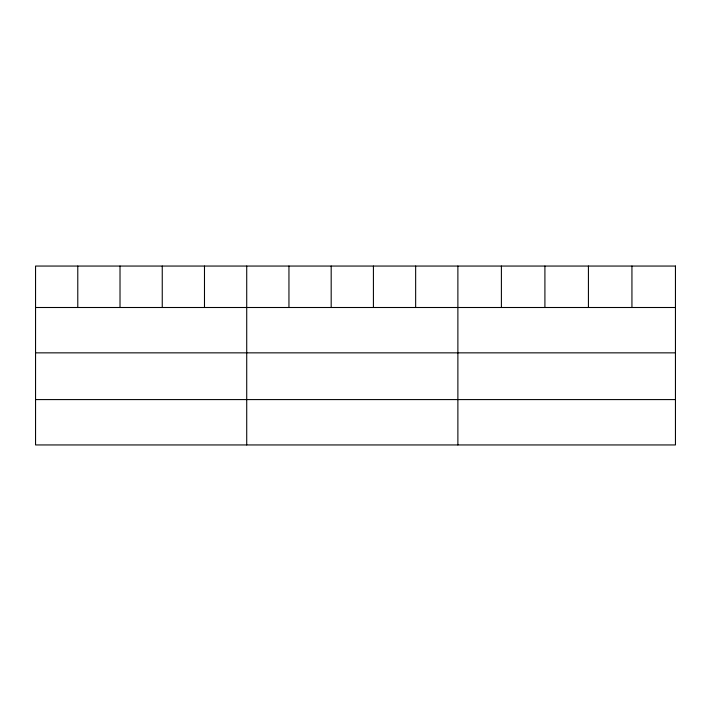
<?xml version="1.0" encoding="UTF-8"?>
<svg xmlns="http://www.w3.org/2000/svg" width="711" height="711" viewBox="0 0 711 711"><rect width="100%" height="100%" fill="white"/><g stroke="black" fill="none" stroke-linecap="round" stroke-linejoin="round"><path stroke-width="1.07" d="M35.55 307.499L675.45 307.499M35.55 352.852L675.45 352.852M35.55 399.582L675.45 399.582M631.937 266.056L631.937 307.499M588.424 266.056L588.424 307.499M544.91 266.056L544.91 307.499M501.397 266.056L501.397 307.499M457.884 266.056L457.884 444.944M415.651 266.056L415.651 307.499M373.417 266.056L373.417 307.499M331.184 266.056L331.184 307.499M288.95 266.056L288.95 307.499M246.717 266.056L246.717 444.944M204.484 266.056L204.484 307.499M162.25 266.056L162.25 307.499M120.017 266.056L120.017 307.499M77.783 266.056L77.783 307.499M675.45 266.056L35.55 266.056L35.55 444.944L675.45 444.944L675.45 266.056"/></g></svg>
